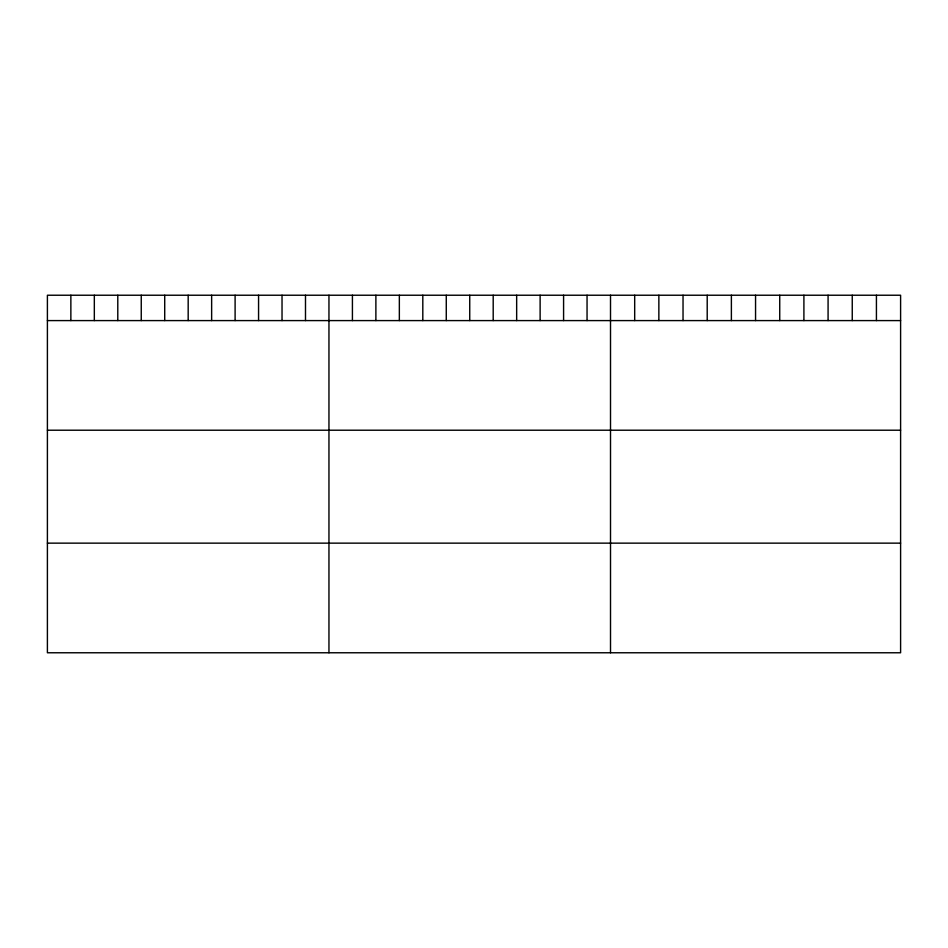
<?xml version="1.0" encoding="UTF-8"?>
<svg xmlns="http://www.w3.org/2000/svg" width="948" height="948" viewBox="0 0 948 948"><rect width="100%" height="100%" fill="white"/><g stroke="black" fill="none" stroke-linecap="round" stroke-linejoin="round"><path stroke-width="1.42" d="M900.6 320.59L900.6 652.769L47.4 652.769L47.4 295.231L900.6 295.231L900.6 320.59L47.4 320.59M47.4 430.214L900.6 430.214M47.4 543.145L900.6 543.145M876.426 295.231L876.426 320.59M852.252 295.231L852.252 320.59M828.078 295.231L828.078 320.59M803.904 295.231L803.904 320.59M779.73 295.231L779.73 320.59M755.556 295.231L755.556 320.59M731.382 295.231L731.382 320.59M707.208 295.231L707.208 320.59M683.034 295.231L683.034 320.59M658.86 295.231L658.86 320.59M634.686 295.231L634.686 320.59M610.512 295.231L610.512 652.769M587.049 295.231L587.049 320.59M563.586 295.231L563.586 320.59M540.123 295.231L540.123 320.59M516.66 295.231L516.66 320.59M493.197 295.231L493.197 320.59M469.734 295.231L469.734 320.59M446.271 295.231L446.271 320.59M422.808 295.231L422.808 320.59M399.345 295.231L399.345 320.59M375.882 295.231L375.882 320.59M352.419 295.231L352.419 320.59M328.956 295.231L328.956 652.769M305.493 295.231L305.493 320.59M282.03 295.231L282.03 320.59M258.567 295.231L258.567 320.59M235.104 295.231L235.104 320.59M211.641 295.231L211.641 320.59M188.178 295.231L188.178 320.59M164.715 295.231L164.715 320.59M141.252 295.231L141.252 320.59M117.789 295.231L117.789 320.59M94.326 295.231L94.326 320.59M70.863 295.231L70.863 320.59"/></g></svg>
